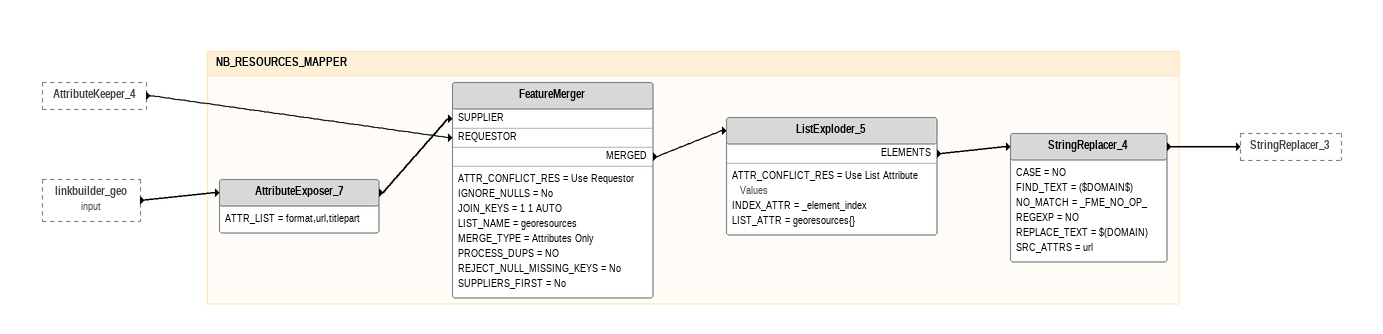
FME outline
AttributeKeeper_4 [outside]
    -> FeatureMerger [REQUESTOR]
linkbuilder_geo (input) [outside]
    -> AttributeExposer_7

Bookmark: NB_RESOURCES_MAPPER
AttributeExposer_7
    ATTR_LIST = format,url,titlepart
    -> FeatureMerger [SUPPLIER]
FeatureMerger
    ATTR_CONFLICT_RES = Use Requestor
    IGNORE_NULLS = No
    JOIN_KEYS = 1 1 AUTO
    LIST_NAME = georesources
    MERGE_TYPE = Attributes Only
    PROCESS_DUPS = NO
    REJECT_NULL_MISSING_KEYS = No
    SUPPLIERS_FIRST = No
    MERGED -> ListExploder_5
ListExploder_5
    ATTR_CONFLICT_RES = Use List Attribute Values
    INDEX_ATTR = _element_index
    LIST_ATTR = georesources{}
    ELEMENTS -> StringReplacer_4
StringReplacer_4
    CASE = NO
    FIND_TEXT = ($DOMAIN$)
    NO_MATCH = _FME_NO_OP_
    REGEXP = NO
    REPLACE_TEXT = $(DOMAIN)
    SRC_ATTRS = url
    -> StringReplacer_3
